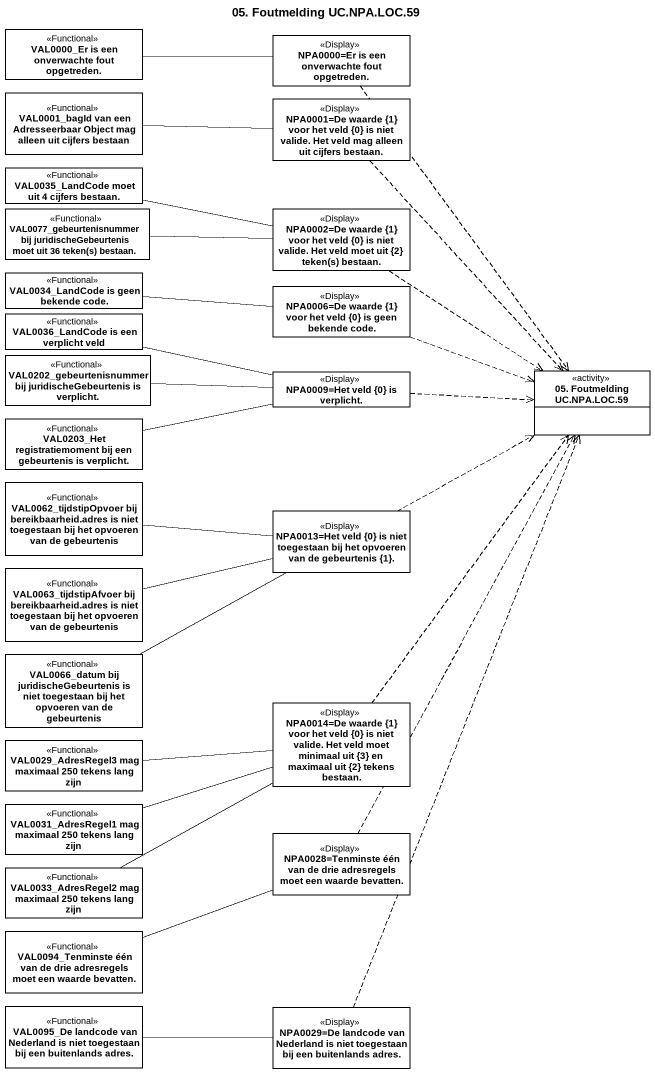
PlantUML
@startuml
title 05. Foutmelding UC.NPA.LOC.59
hide circle
hide empty members
class "VAL0000_Er is een onverwachte fout opgetreden." as VAL0000_Er_is_een <<Functional>>
class "NPA0000=Er is een onverwachte fout opgetreden." as NPA0000_Er_is_een <<Display>>
class "VAL0001_bagId van een Adresseerbaar Object mag alleen uit cijfers bestaan" as VAL0001_bagId_van_een <<Functional>>
class "NPA0001=De waarde {1} voor het veld {0} is niet valide. Het veld mag alleen uit cijfers bestaan." as NPA0001_De_waarde_1_voor <<Display>>
class "VAL0035_LandCode moet uit 4 cijfers bestaan." as VAL0035_LandCode_moet_uit_4 <<Functional>>
class "VAL0077_gebeurtenisnummer bij juridischeGebeurtenis moet uit 36 teken(s) bestaan." as VAL0077_gebeurtenisnummer <<Functional>>
class "NPA0002=De waarde {1} voor het veld {0} is niet valide. Het veld moet uit {2} teken(s) bestaan." as NPA0002_De_waarde_1_voor <<Display>>
class "VAL0034_LandCode is geen bekende code." as VAL0034_LandCode_is_geen <<Functional>>
class "VAL0036_LandCode is een verplicht veld" as VAL0036_LandCode_is_een <<Functional>>
class "NPA0006=De waarde {1} voor het veld {0} is geen bekende code." as NPA0006_De_waarde_1_voor <<Display>>
class "VAL0202_gebeurtenisnummer bij juridischeGebeurtenis is verplicht." as VAL0202_gebeurtenisnummer <<Functional>>
class "NPA0009=Het veld {0} is verplicht." as NPA0009_Het_veld_0_is <<Display>>
class "05. Foutmelding UC.NPA.LOC.59" as c05_Foutmelding_UC_NPA_LOC_59 <<activity>>
class "VAL0203_Het registratiemoment bij een gebeurtenis is verplicht." as VAL0203_Het <<Functional>>
class "VAL0062_tijdstipOpvoer bij bereikbaarheid.adres is niet toegestaan bij het opvoeren van de gebeurtenis" as VAL0062_tijdstipOpvoer_bij <<Functional>>
class "NPA0013=Het veld {0} is niet toegestaan bij het opvoeren van de gebeurtenis {1}." as NPA0013_Het_veld_0_is_niet <<Display>>
class "VAL0063_tijdstipAfvoer bij bereikbaarheid.adres is niet toegestaan bij het opvoeren van de gebeurtenis" as VAL0063_tijdstipAfvoer_bij <<Functional>>
class "VAL0066_datum bij juridischeGebeurtenis is niet toegestaan bij het opvoeren van de gebeurtenis" as VAL0066_datum_bij <<Functional>>
class "NPA0014=De waarde {1} voor het veld {0} is niet valide. Het veld moet minimaal uit {3} en maximaal uit {2} tekens bestaan." as NPA0014_De_waarde_1_voor <<Display>>
class "VAL0029_AdresRegel3 mag maximaal 250 tekens lang zijn" as VAL0029_AdresRegel3_mag <<Functional>>
class "VAL0031_AdresRegel1 mag maximaal 250 tekens lang zijn" as VAL0031_AdresRegel1_mag <<Functional>>
class "NPA0028=Tenminste één van de drie adresregels moet een waarde bevatten." as NPA0028_Tenminste_één_van <<Display>>
class "VAL0033_AdresRegel2 mag maximaal 250 tekens lang zijn" as VAL0033_AdresRegel2_mag <<Functional>>
class "VAL0094_Tenminste één van de drie adresregels moet een waarde bevatten." as VAL0094_Tenminste_één_van <<Functional>>
class "VAL0095_De landcode van Nederland is niet toegestaan bij een buitenlands adres." as VAL0095_De_landcode_van <<Functional>>
class "NPA0029=De landcode van Nederland is niet toegestaan bij een buitenlands adres." as NPA0029_De_landcode_van <<Display>>
VAL0000_Er_is_een -right- NPA0000_Er_is_een
NPA0000_Er_is_een ..> c05_Foutmelding_UC_NPA_LOC_59
VAL0001_bagId_van_een -right- NPA0001_De_waarde_1_voor
NPA0001_De_waarde_1_voor ..> c05_Foutmelding_UC_NPA_LOC_59
VAL0035_LandCode_moet_uit_4 -right- NPA0002_De_waarde_1_voor
VAL0077_gebeurtenisnummer -right- NPA0002_De_waarde_1_voor
NPA0002_De_waarde_1_voor ..> c05_Foutmelding_UC_NPA_LOC_59
VAL0034_LandCode_is_geen -right- NPA0006_De_waarde_1_voor
VAL0036_LandCode_is_een -right- NPA0009_Het_veld_0_is
NPA0006_De_waarde_1_voor .right.> c05_Foutmelding_UC_NPA_LOC_59
VAL0202_gebeurtenisnummer -right- NPA0009_Het_veld_0_is
NPA0009_Het_veld_0_is .right.> c05_Foutmelding_UC_NPA_LOC_59
VAL0203_Het -right- NPA0009_Het_veld_0_is
VAL0062_tijdstipOpvoer_bij -right- NPA0013_Het_veld_0_is_niet
NPA0013_Het_veld_0_is_niet .right.> c05_Foutmelding_UC_NPA_LOC_59
VAL0063_tijdstipAfvoer_bij -right- NPA0013_Het_veld_0_is_niet
VAL0066_datum_bij -right- NPA0013_Het_veld_0_is_niet
NPA0014_De_waarde_1_voor .up.> c05_Foutmelding_UC_NPA_LOC_59
VAL0029_AdresRegel3_mag -right- NPA0014_De_waarde_1_voor
VAL0031_AdresRegel1_mag -right- NPA0014_De_waarde_1_voor
NPA0028_Tenminste_één_van .up.> c05_Foutmelding_UC_NPA_LOC_59
VAL0033_AdresRegel2_mag -right- NPA0014_De_waarde_1_voor
VAL0094_Tenminste_één_van -right- NPA0028_Tenminste_één_van
VAL0095_De_landcode_van -right- NPA0029_De_landcode_van
NPA0029_De_landcode_van .up.> c05_Foutmelding_UC_NPA_LOC_59
@enduml
